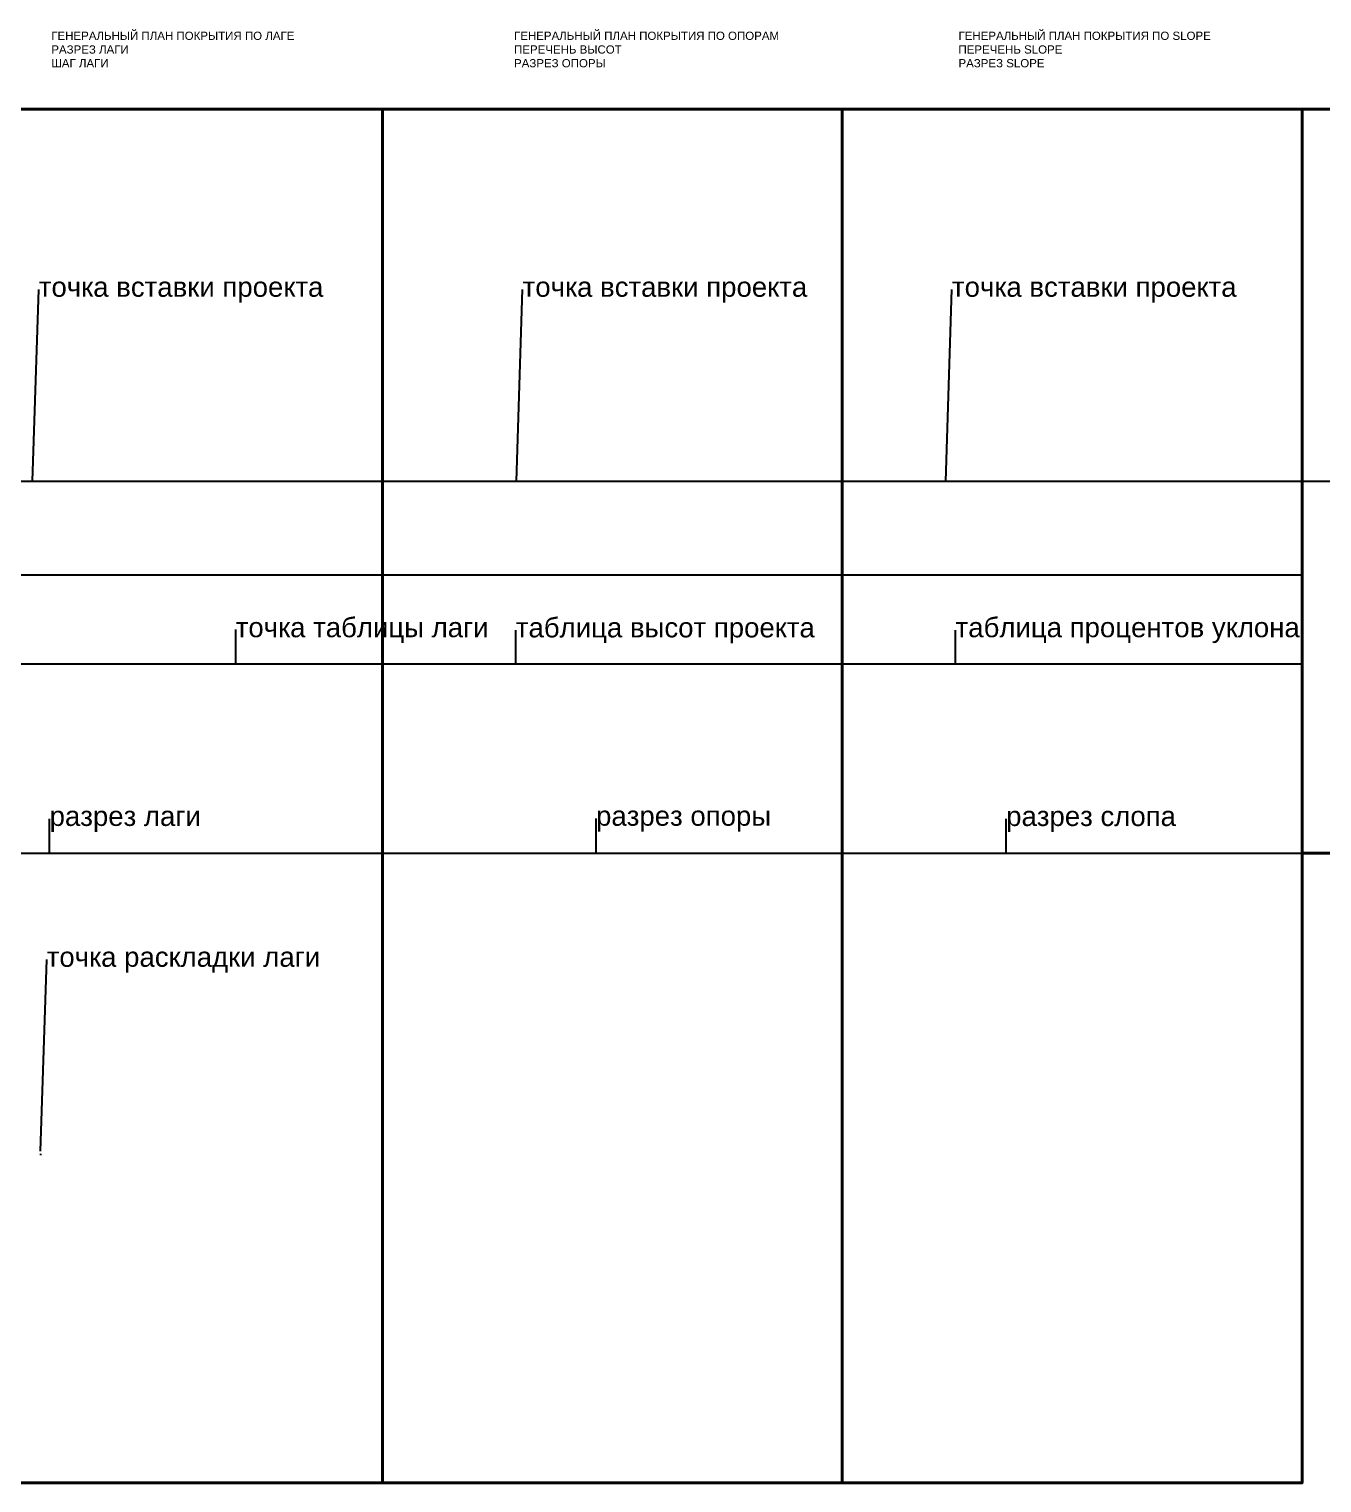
# Model space of a CAD drawing. Header units: millimetres. Extents: x -100 to 1164096, y -205848 to 318871.
# Drawn here: x 559197 to 952123, y -205848 to 235903 of the extents above; entities that cross this region are included whole.
import ezdxf
from ezdxf import colors
from ezdxf.entities.mleader import LeaderData, LeaderLine
from ezdxf.math import Vec2, Vec3

# ---------------------------------------------------------------- set-up
doc = ezdxf.new("R2010")
doc.units = ezdxf.units.MM
doc.layers.add('_SG Support+', color=7, linetype='Continuous', plot=False)
doc.layers.add('_SG_Support', color=7, linetype='Continuous')
doc.styles.get("Standard").update_dxf_attribs({"font": 'arial.ttf'})
doc.dimstyles.new('ISO-25', dxfattribs={"dimtxt": 2.5, "dimasz": 2.5, "dimexe": 1.25, "dimexo": 0.625, "dimtad": 1, "dimtxsty": 'Standard', "dimcen": 2.5, "dimadec": 0, "dimazin": 0, "dimtfac": 1, "dimtmove": 0, "dimatfit": 3, "dimfxl": 1, "dimarcsym": 0})

# ---------------------------------------------------------------- blocks, each defined once
blk = doc.blocks.new('*D33')
at = {"layer": '_SG_Support', "color": 0, "lineweight": -2, "transparency": 16777216}
for p, q in [((562651, -105709), (562650, -105709)), ((562652, -105809), (562652, -106209)), ((562651, -106309), (562650, -106309))]:
    blk.add_line(p, q, dxfattribs=at)
at = {"layer": '_SG_Support', "color": 0, "transparency": 16777216}
for points in [[(562635, -105809), (562668, -105809), (562652, -105709)], [(562635, -106209), (562668, -106209), (562652, -106309)]]:
    blk.add_solid(points, dxfattribs=at)
at = {"layer": 'Defpoints', "color": 0, "transparency": 16777216}
for p in [(562652, -105709), (562652, -106309), (562652, -106309)]:
    blk.add_point(p, dxfattribs=at)
at = {"layer": '_SG_Support', "color": 0, "transparency": 16777216, "insert": (562574, -106009), "char_height": 150, "attachment_point": 5, "rotation": 90}
blk.add_mtext('600', dxfattribs=at)

msp = doc.modelspace()

# ---------------------------------------------------------------- linework, layer by layer
at = {"layer": '_SG Support+'}
for p, q in [((107759.744, 98494.626), (1085792.796, 98494.626)), ((387197.759, 70030.495), (946073.788, 70030.495)), ((107759.744, 43065.339), (946073.788, 43065.339)), ((387197.759, -14529.327), (1085792.796, -14529.327))]:
    msp.add_line(p, q, dxfattribs=at)
at = {"layer": '_SG Support+', "lineweight": 40}
for points in [[(526916.766, 211518.578), (526916.766, -205848.197), (666635.774, -205848.197), (666635.774, 211518.578)], [(666635.774, 211518.578), (666635.774, -205848.197), (806354.781, -205848.197), (806354.781, 211518.578)], [(806354.781, 211518.578), (806354.781, -205848.197), (946073.788, -205848.197), (946073.788, 211518.578)], [(946073.788, 211518.578), (946073.788, -14529.327), (1085792.796, -14529.327), (1085792.796, 211518.578)]]:
    msp.add_lwpolyline(points, close=True, dxfattribs=at)

# ---------------------------------------------------------------- texts
at = {"layer": '_SG Support+', "char_height": 2500, "attachment_point": 1}
for s, insert in [('ГЕНЕРАЛЬНЫЙ ПЛАН ПОКРЫТИЯ ПО ЛАГЕ\\PРАЗРЕЗ ЛАГИ^JШАГ ЛАГИ', (565952.854, 235120.365)), ('ГЕНЕРАЛЬНЫЙ ПЛАН ПОКРЫТИЯ ПО ОПОРАМ^JПЕРЕЧЕНЬ ВЫСОТ^JРАЗРЕЗ ОПОРЫ', (706587.796, 235120.365)), ('ГЕНЕРАЛЬНЫЙ ПЛАН ПОКРЫТИЯ ПО SLOPE^JПЕРЕЧЕНЬ SLOPE^JРАЗРЕЗ SLOPE', (841668.248, 235120.365))]:
    msp.add_mtext_dynamic_manual_height_columns(s, width=103722.78997, gutter_width=12.5, heights=[0], dxfattribs=dict(at, insert=insert))

# ---------------------------------------------------------------- dimensions: what is measured, and where the dimension line sits
at = {"layer": '_SG_Support'}
dim = msp.add_linear_dim(base=(562651.525, -106309.073), p1=(562651.525, -105709.073), p2=(562651.525, -106309.073), angle=90, dimstyle='ISO-25', override={"dimtxt": 150, "dimasz": 100}, dxfattribs=at)
dim.commit()
dim.dimension.update_dxf_attribs({"geometry": '*D33', "text_midpoint": (562651.525, -106009.073), "dimtype": 160})

# ---------------------------------------------------------------- leaders
at = {"layer": '_SG Support+'}
ml = msp.add_multileader_mtext('Standard', dxfattribs=at)
ml.set_content('точка вставки проекта', color=256)
ml.set_leader_properties()
ml.build(insert=Vec2(0, 0))
ctx = ml.context
ctx.base_point, ctx.char_height, ctx.plane_origin = Vec3(562159.593, 156731.866), 6000, Vec3(560250.238, 98494.626)
notes = []
notes.append((ctx, [(0, (1, 1, 0), (562151.593, 156731.866), (1, 0), 8, [(0, [(560250.238, 98494.626)], 0, [])])]))
ctx.mtext.insert, ctx.mtext.flow_direction = Vec3(562161.593, 160564.745), 5
ml = msp.add_multileader_mtext('Standard', dxfattribs=at)
ml.set_content('точка вставки проекта', color=256)
ml.set_leader_properties()
ml.build(insert=Vec2(0, 0))
ctx = ml.context
ctx.base_point, ctx.char_height, ctx.plane_origin = Vec3(709204.484, 156731.866), 6000, Vec3(707295.129, 98494.626)
notes.append((ctx, [(0, (1, 1, 0), (709196.484, 156731.866), (1, 0), 8, [(0, [(707295.129, 98494.626)], 0, [])])]))
ctx.mtext.insert, ctx.mtext.flow_direction = Vec3(709206.484, 160564.745), 5
ml = msp.add_multileader_mtext('Standard', dxfattribs=at)
ml.set_content('точка вставки проекта', color=256)
ml.set_leader_properties()
ml.build(insert=Vec2(0, 0))
ctx = ml.context
ctx.base_point, ctx.char_height, ctx.plane_origin = Vec3(839690.901, 156731.866), 6000, Vec3(837781.546, 98494.626)
notes.append((ctx, [(0, (1, 1, 0), (839682.901, 156731.866), (1, 0), 8, [(0, [(837781.546, 98494.626)], 0, [])])]))
ctx.mtext.insert, ctx.mtext.flow_direction = Vec3(839692.901, 160564.745), 5
ml = msp.add_multileader_mtext('Standard', dxfattribs=at)
ml.set_content('точка таблицы лаги', color=256)
ml.set_leader_properties()
ml.build(insert=Vec2(0, 0))
ctx = ml.context
ctx.base_point, ctx.char_height, ctx.plane_origin = Vec3(622002.336, 53500.493), 6000, Vec3(621994.336, 43065.339)
notes.append((ctx, [(0, (1, 1, 0), (621994.336, 53500.493), (1, 0), 8, [(0, [(621994.336, 43065.339)], 0, [])])]))
ctx.mtext.insert, ctx.mtext.flow_direction = Vec3(622004.336, 57116.455), 5
ml = msp.add_multileader_mtext('Standard', dxfattribs=at)
ml.set_content('таблица высот проекта', color=256)
ml.set_leader_properties()
ml.build(insert=Vec2(0, 0))
ctx = ml.context
ctx.base_point, ctx.char_height, ctx.plane_origin = Vec3(707146.556, 53236.279), 6000, Vec3(707138.556, 43065.339)
notes.append((ctx, [(0, (1, 1, 0), (707138.556, 53236.279), (1, 0), 8, [(0, [(707138.556, 43065.339)], 0, [])])]))
ctx.mtext.insert, ctx.mtext.flow_direction = Vec3(707148.556, 57069.157), 5
ml = msp.add_multileader_mtext('Standard', dxfattribs=at)
ml.set_content('таблица процентов уклона', color=256)
ml.set_leader_properties()
ml.build(insert=Vec2(0, 0))
ctx = ml.context
ctx.base_point, ctx.char_height, ctx.plane_origin = Vec3(840791.519, 53236.279), 6000, Vec3(840783.519, 43065.339)
notes.append((ctx, [(0, (1, 1, 0), (840783.519, 53236.279), (1, 0), 8, [(0, [(840783.519, 43065.339)], 0, [])])]))
ctx.mtext.insert, ctx.mtext.flow_direction = Vec3(840793.519, 57118.27), 5
ml = msp.add_multileader_mtext('Standard', dxfattribs=at)
ml.set_content('разрез лаги', color=256)
ml.set_leader_properties()
ml.build(insert=Vec2(0, 0))
ctx = ml.context
ctx.base_point, ctx.char_height, ctx.plane_origin = Vec3(565438.42, -4054.13), 6000, Vec3(565430.42, -14489.284)
notes.append((ctx, [(0, (1, 1, 0), (565430.42, -4054.13), (1, 0), 8, [(0, [(565430.42, -14489.284)], 0, [])])]))
ctx.mtext.insert, ctx.mtext.flow_direction = Vec3(565440.42, -221.251), 5
ml = msp.add_multileader_mtext('Standard', dxfattribs=at)
ml.set_content('разрез опоры', color=256)
ml.set_leader_properties()
ml.build(insert=Vec2(0, 0))
ctx = ml.context
ctx.base_point, ctx.char_height, ctx.plane_origin = Vec3(731519.256, -3999.465, 0), 6000, Vec3(731511.256, -14434.619, 0)
notes.append((ctx, [(0, (1, 1, 0), (731511.256, -3999.465, 0), (1, 0), 8, [(0, [(731511.256, -14434.619, 0)], 0, [])])]))
ctx.mtext.insert, ctx.mtext.flow_direction = Vec3(731521.256, -166.586, 0), 5
ml = msp.add_multileader_mtext('Standard', dxfattribs=at)
ml.set_content('разрез слопа', color=256)
ml.set_leader_properties()
ml.build(insert=Vec2(0, 0))
ctx = ml.context
ctx.base_point, ctx.char_height, ctx.plane_origin = Vec3(856156.307, -4081.189), 6000, Vec3(856148.307, -14516.343)
notes.append((ctx, [(0, (1, 1, 0), (856148.307, -4081.189), (1, 0), 8, [(0, [(856148.307, -14516.343)], 0, [])])]))
ctx.mtext.insert, ctx.mtext.flow_direction = Vec3(856158.307, -248.311), 5
ml = msp.add_multileader_mtext('Standard', dxfattribs=at)
ml.set_content('точка раскладки лаги', color=256)
ml.set_leader_properties()
ml.build(insert=Vec2(0, 0))
ctx = ml.context
ctx.base_point, ctx.char_height, ctx.plane_origin = Vec3(564560.88, -46851.832), 6000, Vec3(562651.525, -105089.073)
notes.append((ctx, [(0, (1, 1, 0), (564552.88, -46851.832), (1, 0), 8, [(0, [(562651.525, -105089.073)], 0, [])])]))
ctx.mtext.insert, ctx.mtext.flow_direction = Vec3(564562.88, -43018.954), 5
for ctx, leaders in notes:
    for number, flags, end, landing, length, lines in leaders:
        leader = LeaderData()
        leader.index, (leader.has_last_leader_line, leader.has_dogleg_vector, leader.attachment_direction) = number, flags
        leader.last_leader_point, leader.dogleg_vector, leader.dogleg_length = Vec3(end), Vec3(landing), length
        for number, points, colour, breaks in lines:
            line = LeaderLine()
            line.index, line.vertices, line.color, line.breaks = number, Vec3.list(points), colors.encode_raw_color(colour), breaks
            leader.lines.append(line)
        ctx.leaders.append(leader)

doc.saveas('drawing.dxf')
